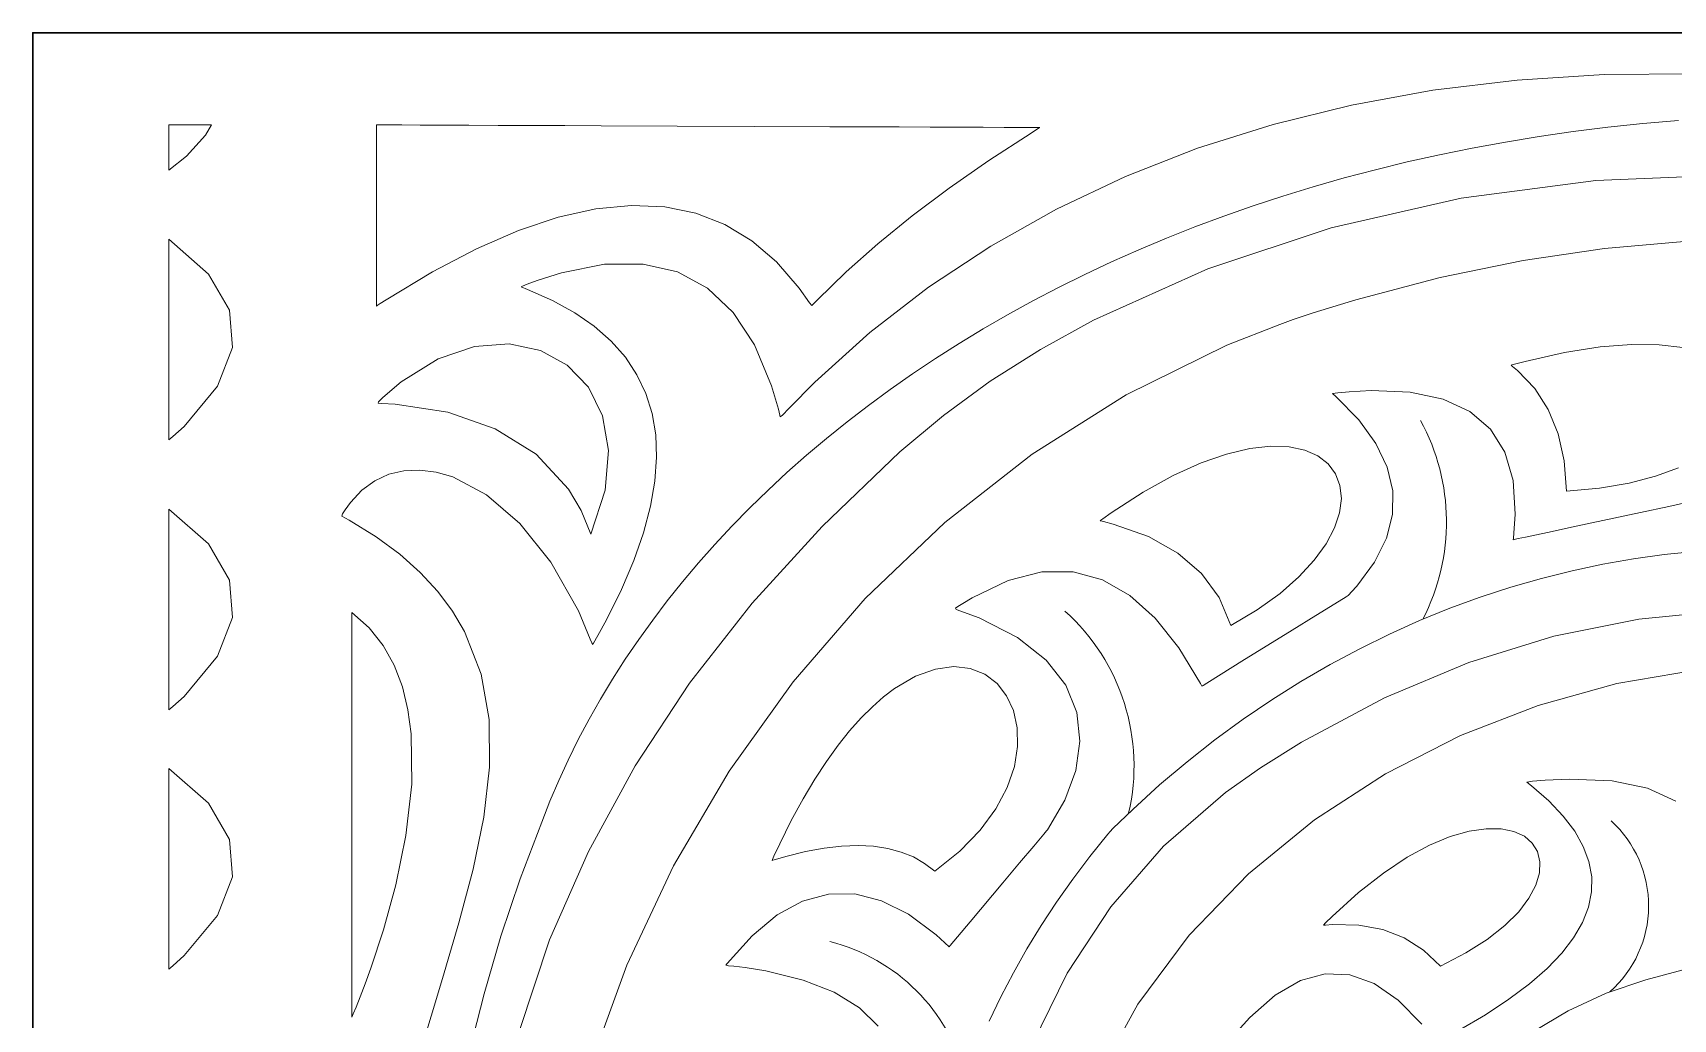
# Model space of a CAD drawing. Header units: inches. Extents: x 249 to 1192, y -18 to 440.
# Drawn here: x 621.909 to 622.416, y 266.343 to 266.648 of the extents above; entities that cross this region are included whole.
import ezdxf

# ---------------------------------------------------------------- set-up
doc = ezdxf.new("R2010")
doc.units = ezdxf.units.IN
doc.header["$MEASUREMENT"] = 0
doc.layers.add('KACA', color=141, linetype='Continuous', lineweight=30)
doc.layers.add('KOLOM', color=5, linetype='Continuous')

# ---------------------------------------------------------------- blocks, each defined once
blk = doc.blocks.new('GORGA')
blk.add_lwpolyline([(366.59218, 151.19092), (367.59218, 151.19092), (367.59218, 149.19092), (366.59218, 149.19092)], close=True)
blk.add_lwpolyline([(366.59218, 151.19092), (367.59218, 151.19092), (367.59218, 149.19092), (366.59218, 149.19092)], close=True)
at = {"lineweight": 9}
for points in [[(367.08384, 150.95326), (367.09259, 150.95723), (367.10358, 150.9595), (367.1168, 150.96007), (367.12425, 150.95972), (367.12818, 150.95939), (367.12996, 150.95912), (367.12849, 150.95795), (367.12314, 150.95329), (367.1187, 150.94861), (367.11515, 150.94393), (367.1125, 150.93924), (367.11076, 150.93455), (367.10991, 150.92984), (367.10996, 150.92513), (367.11091, 150.92041), (367.11276, 150.91568), (367.11551, 150.91094), (367.11916, 150.9062), (367.12371, 150.90145), (367.12915, 150.89669), (367.1355, 150.89192), (367.14274, 150.88714), (367.15089, 150.88236)], [(367.16242, 150.88418), (367.16978, 150.89168), (367.17722, 150.89678), (367.18474, 150.89949), (367.19235, 150.89979), (367.20004, 150.89769), (367.20781, 150.8932), (367.21567, 150.8863), (367.21963, 150.88196)], [(367.07966, 151.04579), (367.08607, 151.04441), (367.09479, 151.04254), (367.11467, 151.03828), (367.12361, 151.03637), (367.1304, 151.03491), (367.13264, 151.03443), (367.13392, 151.03416), (367.13416, 151.03411), (367.13411, 151.03462), (367.13394, 151.03614), (367.13356, 151.04197), (367.13422, 151.0524), (367.13678, 151.06117), (367.14124, 151.06829), (367.14761, 151.07376), (367.15589, 151.07758), (367.16606, 151.07975), (367.17814, 151.08027), (367.1849, 151.0799), (367.18845, 151.07957), (367.19008, 151.07932), (367.18907, 151.07841), (367.18198, 151.07114), (367.17668, 151.06386), (367.17317, 151.05656), (367.17146, 151.04924), (367.17153, 151.0419), (367.17341, 151.03454), (367.17707, 151.02717), (367.18253, 151.01978), (367.18417, 151.01793), (367.18504, 151.017), (367.18523, 151.01681), (367.18585, 151.01642), (367.18939, 151.01423), (367.19526, 151.01061), (367.20259, 151.00608), (367.21812, 150.99648), (367.22457, 150.99249), (367.22898, 150.98976), (367.23015, 150.98904), (367.23043, 150.98887), (367.23048, 150.98883), (367.23092, 150.98963), (367.23768, 151.0007), (367.24496, 151.00982), (367.2528, 151.01685), (367.26124, 151.02168), (367.2703, 151.02415), (367.28002, 151.02414), (367.29044, 151.02152), (367.3016, 151.01614), (367.3045, 151.01436), (367.30597, 151.01339), (367.30671, 151.01289), (367.30656, 151.01249), (367.29942, 151.0099), (367.28752, 151.00388), (367.27864, 150.99688), (367.27259, 150.98909), (367.26918, 150.98068), (367.26823, 150.97182), (367.26954, 150.9627), (367.27294, 150.9535), (367.27823, 150.94438), (367.27853, 150.94402), (367.27939, 150.943), (367.28246, 150.93934), (367.28688, 150.9341), (367.29203, 150.92797), (367.30223, 150.91584), (367.30609, 150.91125), (367.30834, 150.90857), (367.30869, 150.90816), (367.3127, 150.91185), (367.32122, 150.91821), (367.3296, 150.92243), (367.33787, 150.92453), (367.34601, 150.92449), (367.35402, 150.92232), (367.36192, 150.91803), (367.36968, 150.9116), (367.37733, 150.90304), (367.3778, 150.90244), (367.377, 150.90232), (367.37525, 150.90213), (367.37184, 150.90171), (367.36537, 150.90068), (367.35385, 150.89789), (367.34422, 150.89411), (367.33647, 150.88933), (367.33061, 150.88357)], [(367.07831, 151.17826), (367.10605, 151.178), (367.13296, 151.17629), (367.15903, 151.17313), (367.18421, 151.16855), (367.20848, 151.16257), (367.23181, 151.1552), (367.25416, 151.14646), (367.27551, 151.13637), (367.29581, 151.12495), (367.31505, 151.11221), (367.33319, 151.09817), (367.3502, 151.08285), (367.35827, 151.07472), (367.36024, 151.07264), (367.36093, 151.0721), (367.36105, 151.07258), (367.36153, 151.07449), (367.36366, 151.08175), (367.36893, 151.09435), (367.37553, 151.10441), (367.38348, 151.11194), (367.39277, 151.11693), (367.40339, 151.11938), (367.41536, 151.1193), (367.42866, 151.11668), (367.43582, 151.11442), (367.43952, 151.11306), (367.44114, 151.11231), (367.43909, 151.11153), (367.4314, 151.10813), (367.42453, 151.10433), (367.41848, 151.10013), (367.41326, 151.09554), (367.40885, 151.09055), (367.40528, 151.08515), (367.40252, 151.07937), (367.40058, 151.07318), (367.39947, 151.06659), (367.39918, 151.05961), (367.39971, 151.05223), (367.40107, 151.04444), (367.40325, 151.03627), (367.40625, 151.02769), (367.41007, 151.01871), (367.41471, 151.00934), (367.41734, 151.0045), (367.41874, 151.00205), (367.41906, 151.00167), (367.41928, 151.00224), (367.41971, 151.00338), (367.4234, 151.01205), (367.4319, 151.02714), (367.44151, 151.03915), (367.45178, 151.04797), (367.46225, 151.05351), (367.46742, 151.05501), (367.47247, 151.05566), (367.47735, 151.05544), (367.48199, 151.05433), (367.48634, 151.05233), (367.49034, 151.04942), (367.49393, 151.04559), (367.49556, 151.04332), (367.49633, 151.0421), (367.49653, 151.04143), (367.49428, 151.04017), (367.48595, 151.03499), (367.47864, 151.02958), (367.4723, 151.02393), (367.46689, 151.01806), (367.46235, 151.01198), (367.45864, 151.00568), (367.45348, 150.99246), (367.45104, 150.97846), (367.45089, 150.96373), (367.45266, 150.9483), (367.45594, 150.93222), (367.46033, 150.91555), (367.46544, 150.89831), (367.47622, 150.86235)], [(367.08384, 150.95326), (367.09259, 150.95723), (367.10358, 150.9595), (367.1168, 150.96007), (367.12425, 150.95972), (367.12818, 150.95939), (367.12996, 150.95912), (367.12849, 150.95795), (367.12314, 150.95329), (367.1187, 150.94861), (367.11515, 150.94393), (367.1125, 150.93924), (367.11076, 150.93455), (367.10991, 150.92984), (367.10996, 150.92513), (367.11091, 150.92041), (367.11276, 150.91568), (367.11551, 150.91094), (367.11916, 150.9062), (367.12371, 150.90145), (367.12915, 150.89669), (367.1355, 150.89192), (367.14274, 150.88714), (367.15089, 150.88236)], [(367.16242, 150.88418), (367.16978, 150.89168), (367.17722, 150.89678), (367.18474, 150.89949), (367.19235, 150.89979), (367.20004, 150.89769), (367.20781, 150.8932), (367.21567, 150.8863), (367.21963, 150.88196)], [(367.07966, 151.04579), (367.08607, 151.04441), (367.09479, 151.04254), (367.11467, 151.03828), (367.12361, 151.03637), (367.1304, 151.03491), (367.13264, 151.03443), (367.13392, 151.03416), (367.13416, 151.03411), (367.13411, 151.03462), (367.13394, 151.03614), (367.13356, 151.04197), (367.13422, 151.0524), (367.13678, 151.06117), (367.14124, 151.06829), (367.14761, 151.07376), (367.15589, 151.07758), (367.16606, 151.07975), (367.17814, 151.08027), (367.1849, 151.0799), (367.18845, 151.07957), (367.19008, 151.07932), (367.18907, 151.07841), (367.18198, 151.07114), (367.17668, 151.06386), (367.17317, 151.05656), (367.17146, 151.04924), (367.17153, 151.0419), (367.17341, 151.03454), (367.17707, 151.02717), (367.18253, 151.01978), (367.18417, 151.01793), (367.18504, 151.017), (367.18523, 151.01681), (367.18585, 151.01642), (367.18939, 151.01423), (367.19526, 151.01061), (367.20259, 151.00608), (367.21812, 150.99648), (367.22457, 150.99249), (367.22898, 150.98976), (367.23015, 150.98904), (367.23043, 150.98887), (367.23048, 150.98883), (367.23092, 150.98963), (367.23768, 151.0007), (367.24496, 151.00982), (367.2528, 151.01685), (367.26124, 151.02168), (367.2703, 151.02415), (367.28002, 151.02414), (367.29044, 151.02152), (367.3016, 151.01614), (367.3045, 151.01436), (367.30597, 151.01339), (367.30671, 151.01289), (367.30656, 151.01249), (367.29942, 151.0099), (367.28752, 151.00388), (367.27864, 150.99688), (367.27259, 150.98909), (367.26918, 150.98068), (367.26823, 150.97182), (367.26954, 150.9627), (367.27294, 150.9535), (367.27823, 150.94438), (367.27853, 150.94402), (367.27939, 150.943), (367.28246, 150.93934), (367.28688, 150.9341), (367.29203, 150.92797), (367.30223, 150.91584), (367.30609, 150.91125), (367.30834, 150.90857), (367.30869, 150.90816), (367.3127, 150.91185), (367.32122, 150.91821), (367.3296, 150.92243), (367.33787, 150.92453), (367.34601, 150.92449), (367.35402, 150.92232), (367.36192, 150.91803), (367.36968, 150.9116), (367.37733, 150.90304), (367.3778, 150.90244), (367.377, 150.90232), (367.37525, 150.90213), (367.37184, 150.90171), (367.36537, 150.90068), (367.35385, 150.89789), (367.34422, 150.89411), (367.33647, 150.88933), (367.33061, 150.88357)], [(367.07831, 151.17826), (367.10605, 151.178), (367.13296, 151.17629), (367.15903, 151.17313), (367.18421, 151.16855), (367.20848, 151.16257), (367.23181, 151.1552), (367.25416, 151.14646), (367.27551, 151.13637), (367.29581, 151.12495), (367.31505, 151.11221), (367.33319, 151.09817), (367.3502, 151.08285), (367.35827, 151.07472), (367.36024, 151.07264), (367.36093, 151.0721), (367.36105, 151.07258), (367.36153, 151.07449), (367.36366, 151.08175), (367.36893, 151.09435), (367.37553, 151.10441), (367.38348, 151.11194), (367.39277, 151.11693), (367.40339, 151.11938), (367.41536, 151.1193), (367.42866, 151.11668), (367.43582, 151.11442), (367.43952, 151.11306), (367.44114, 151.11231), (367.43909, 151.11153), (367.4314, 151.10813), (367.42453, 151.10433), (367.41848, 151.10013), (367.41326, 151.09554), (367.40885, 151.09055), (367.40528, 151.08515), (367.40252, 151.07937), (367.40058, 151.07318), (367.39947, 151.06659), (367.39918, 151.05961), (367.39971, 151.05223), (367.40107, 151.04444), (367.40325, 151.03627), (367.40625, 151.02769), (367.41007, 151.01871), (367.41471, 151.00934), (367.41734, 151.0045), (367.41874, 151.00205), (367.41906, 151.00167), (367.41928, 151.00224), (367.41971, 151.00338), (367.4234, 151.01205), (367.4319, 151.02714), (367.44151, 151.03915), (367.45178, 151.04797), (367.46225, 151.05351), (367.46742, 151.05501), (367.47247, 151.05566), (367.47735, 151.05544), (367.48199, 151.05433), (367.48634, 151.05233), (367.49034, 151.04942), (367.49393, 151.04559), (367.49556, 151.04332), (367.49633, 151.0421), (367.49653, 151.04143), (367.49428, 151.04017), (367.48595, 151.03499), (367.47864, 151.02958), (367.4723, 151.02393), (367.46689, 151.01806), (367.46235, 151.01198), (367.45864, 151.00568), (367.45348, 150.99246), (367.45104, 150.97846), (367.45089, 150.96373), (367.45266, 150.9483), (367.45594, 150.93222), (367.46033, 150.91555), (367.46544, 150.89831), (367.47622, 150.86235)], [(367.4347, 150.94673), (367.43219, 150.95317), (367.42947, 150.95958), (367.42654, 150.96595), (367.42341, 150.97227), (367.42008, 150.97856), (367.41654, 150.9848), (367.41281, 150.99099), (367.40887, 150.99713), (367.40474, 151.00321), (367.40041, 151.00923), (367.39589, 151.01519), (367.39117, 151.02108), (367.38626, 151.0269), (367.38116, 151.03265), (367.37587, 151.03833), (367.37039, 151.04392), (367.36473, 151.04944), (367.35889, 151.05487), (367.35286, 151.06021), (367.34664, 151.06545), (367.34025, 151.0706), (367.33368, 151.07566), (367.32693, 151.08061), (367.32001, 151.08546), (367.31291, 151.09019), (367.30564, 151.09482), (367.2982, 151.09933), (367.29059, 151.10372), (367.28281, 151.10799), (367.27486, 151.11214), (367.26675, 151.11616), (367.25847, 151.12004), (367.25003, 151.1238), (367.24143, 151.12741), (367.23266, 151.13088), (367.22374, 151.13421), (367.21467, 151.13739), (367.20544, 151.14042), (367.19605, 151.1433), (367.18651, 151.14601), (367.17682, 151.14857), (367.16698, 151.15096), (367.157, 151.15319), (367.14686, 151.15525), (367.13658, 151.15713), (367.12616, 151.15883), (367.1156, 151.16036), (367.10489, 151.1617), (367.09404, 151.16285), (367.08306, 151.16381)], [(367.2963, 150.88518), (367.29269, 150.89269), (367.28879, 150.90014), (367.28462, 150.9075), (367.28018, 150.91478), (367.27545, 150.92198), (367.27045, 150.92909), (367.26517, 150.9361), (367.25962, 150.94301), (367.2589, 150.94387), (367.25807, 150.94478), (367.25602, 150.94677), (367.25191, 150.95069), (367.24357, 150.95823), (367.23508, 150.96539), (367.22646, 150.97216), (367.21772, 150.97856), (367.20886, 150.98458), (367.19989, 150.99022), (367.19083, 150.99549), (367.18168, 151.00039), (367.17245, 151.00492), (367.16315, 151.00908), (367.1538, 151.01288), (367.14439, 151.01632), (367.13495, 151.0194), (367.12548, 151.02212), (367.11599, 151.02449), (367.10648, 151.0265), (367.09698, 151.02816), (367.08748, 151.02948), (367.078, 151.03045)], [(367.4347, 150.94673), (367.43219, 150.95317), (367.42947, 150.95958), (367.42654, 150.96595), (367.42341, 150.97227), (367.42008, 150.97856), (367.41654, 150.9848), (367.41281, 150.99099), (367.40887, 150.99713), (367.40474, 151.00321), (367.40041, 151.00923), (367.39589, 151.01519), (367.39117, 151.02108), (367.38626, 151.0269), (367.38116, 151.03265), (367.37587, 151.03833), (367.37039, 151.04392), (367.36473, 151.04944), (367.35889, 151.05487), (367.35286, 151.06021), (367.34664, 151.06545), (367.34025, 151.0706), (367.33368, 151.07566), (367.32693, 151.08061), (367.32001, 151.08546), (367.31291, 151.09019), (367.30564, 151.09482), (367.2982, 151.09933), (367.29059, 151.10372), (367.28281, 151.10799), (367.27486, 151.11214), (367.26675, 151.11616), (367.25847, 151.12004), (367.25003, 151.1238), (367.24143, 151.12741), (367.23266, 151.13088), (367.22374, 151.13421), (367.21467, 151.13739), (367.20544, 151.14042), (367.19605, 151.1433), (367.18651, 151.14601), (367.17682, 151.14857), (367.16698, 151.15096), (367.157, 151.15319), (367.14686, 151.15525), (367.13658, 151.15713), (367.12616, 151.15883), (367.1156, 151.16036), (367.10489, 151.1617), (367.09404, 151.16285), (367.08306, 151.16381)], [(367.2963, 150.88518), (367.29269, 150.89269), (367.28879, 150.90014), (367.28462, 150.9075), (367.28018, 150.91478), (367.27545, 150.92198), (367.27045, 150.92909), (367.26517, 150.9361), (367.25962, 150.94301), (367.2589, 150.94387), (367.25807, 150.94478), (367.25602, 150.94677), (367.25191, 150.95069), (367.24357, 150.95823), (367.23508, 150.96539), (367.22646, 150.97216), (367.21772, 150.97856), (367.20886, 150.98458), (367.19989, 150.99022), (367.19083, 150.99549), (367.18168, 151.00039), (367.17245, 151.00492), (367.16315, 151.00908), (367.1538, 151.01288), (367.14439, 151.01632), (367.13495, 151.0194), (367.12548, 151.02212), (367.11599, 151.02449), (367.10648, 151.0265), (367.09698, 151.02816), (367.08748, 151.02948), (367.078, 151.03045)], [(367.44176, 150.88194), (367.43228, 150.91027), (367.42031, 150.93769), (367.40586, 150.96419), (367.38897, 150.98977), (367.36967, 151.01443), (367.34799, 151.03818), (367.32391, 151.06128), (367.31048, 151.07254), (367.29596, 151.0831), (367.28044, 151.09294), (367.26399, 151.10204), (367.22863, 151.11792), (367.19053, 151.13054), (367.15032, 151.13972), (367.10864, 151.14527), (367.06613, 151.14699)], [(367.28288, 150.87814), (367.27213, 150.90004), (367.25865, 150.92052), (367.24238, 150.93925), (367.22323, 150.95593), (367.21235, 150.96354), (367.1997, 150.97148), (367.17399, 150.98521), (367.14791, 150.99612), (367.12163, 151.00422), (367.09535, 151.00954), (367.06924, 151.0121)], [(367.07085, 150.67167), (367.08901, 150.67582), (367.10612, 150.68171), (367.12195, 150.68931), (367.13627, 150.69858), (367.14884, 150.70951), (367.15943, 150.72205), (367.1678, 150.73618), (367.17354, 150.75165), (367.17679, 150.76687), (367.17827, 150.78159), (367.1781, 150.79574), (367.17636, 150.80927), (367.17314, 150.82212), (367.16855, 150.83425), (367.16266, 150.84558), (367.15557, 150.85606), (367.14739, 150.86564), (367.13819, 150.87426), (367.12807, 150.88186), (367.11713, 150.88838), (367.10545, 150.89378), (367.09314, 150.89798), (367.08161, 150.901)], [(367.07783, 150.99375), (367.10209, 150.9896), (367.12645, 150.98284), (367.15045, 150.97353), (367.17368, 150.96171), (367.19571, 150.94744), (367.2161, 150.93076), (367.23443, 150.91175), (367.25027, 150.89044), (367.26319, 150.86689)], [(367.08129, 151.12639), (367.10592, 151.12418), (367.13108, 151.12045), (367.15673, 151.11517), (367.18286, 151.1083), (367.19608, 151.10424), (367.20228, 151.1022), (367.20643, 151.10072), (367.22275, 151.09426), (367.25392, 151.07891), (367.28305, 151.06056), (367.31001, 151.03946), (367.3347, 151.0159), (367.35699, 150.99015), (367.37678, 150.96249), (367.39395, 150.93319), (367.40839, 150.90251), (367.41997, 150.87074)], [(367.44176, 150.88194), (367.43228, 150.91027), (367.42031, 150.93769), (367.40586, 150.96419), (367.38897, 150.98977), (367.36967, 151.01443), (367.34799, 151.03818), (367.32391, 151.06128), (367.31048, 151.07254), (367.29596, 151.0831), (367.28044, 151.09294), (367.26399, 151.10204), (367.22863, 151.11792), (367.19053, 151.13054), (367.15032, 151.13972), (367.10864, 151.14527), (367.06613, 151.14699)], [(367.28288, 150.87814), (367.27213, 150.90004), (367.25865, 150.92052), (367.24238, 150.93925), (367.22323, 150.95593), (367.21235, 150.96354), (367.1997, 150.97148), (367.17399, 150.98521), (367.14791, 150.99612), (367.12163, 151.00422), (367.09535, 151.00954), (367.06924, 151.0121)], [(367.07085, 150.67167), (367.08901, 150.67582), (367.10612, 150.68171), (367.12195, 150.68931), (367.13627, 150.69858), (367.14884, 150.70951), (367.15943, 150.72205), (367.1678, 150.73618), (367.17354, 150.75165), (367.17679, 150.76687), (367.17827, 150.78159), (367.1781, 150.79574), (367.17636, 150.80927), (367.17314, 150.82212), (367.16855, 150.83425), (367.16266, 150.84558), (367.15557, 150.85606), (367.14739, 150.86564), (367.13819, 150.87426), (367.12807, 150.88186), (367.11713, 150.88838), (367.10545, 150.89378), (367.09314, 150.89798), (367.08161, 150.901)], [(367.07783, 150.99375), (367.10209, 150.9896), (367.12645, 150.98284), (367.15045, 150.97353), (367.17368, 150.96171), (367.19571, 150.94744), (367.2161, 150.93076), (367.23443, 150.91175), (367.25027, 150.89044), (367.26319, 150.86689)], [(367.08129, 151.12639), (367.10592, 151.12418), (367.13108, 151.12045), (367.15673, 151.11517), (367.18286, 151.1083), (367.19608, 151.10424), (367.20228, 151.1022), (367.20643, 151.10072), (367.22275, 151.09426), (367.25392, 151.07891), (367.28305, 151.06056), (367.31001, 151.03946), (367.3347, 151.0159), (367.35699, 150.99015), (367.37678, 150.96249), (367.39395, 150.93319), (367.40839, 150.90251), (367.41997, 150.87074)], [(367.08173, 151.09356), (367.08905, 151.09441), (367.09758, 151.09449), (367.10733, 151.09372), (367.11831, 151.092), (367.13053, 151.08925), (367.13378, 151.08839), (367.13461, 151.08817), (367.13485, 151.08807), (367.13475, 151.08799), (367.13436, 151.08769), (367.13285, 151.08644), (367.12752, 151.08087), (367.12334, 151.07436), (367.12031, 151.0669), (367.11843, 151.05849), (367.11769, 151.04914), (367.11769, 151.04914), (367.10751, 151.05002), (367.09833, 151.05158), (367.09015, 151.05371), (367.083, 151.05634)], [(367.08173, 151.09356), (367.08905, 151.09441), (367.09758, 151.09449), (367.10733, 151.09372), (367.11831, 151.092), (367.13053, 151.08925), (367.13378, 151.08839), (367.13461, 151.08817), (367.13485, 151.08807), (367.13475, 151.08799), (367.13436, 151.08769), (367.13285, 151.08644), (367.12752, 151.08087), (367.12334, 151.07436), (367.12031, 151.0669), (367.11843, 151.05849), (367.11769, 151.04914), (367.11769, 151.04914), (367.10751, 151.05002), (367.09833, 151.05158), (367.09015, 151.05371), (367.083, 151.05634)], [(367.45706, 150.87583), (367.45256, 150.89366), (367.44734, 150.91145), (367.44138, 150.92915), (367.4347, 150.94673)], [(367.45706, 150.87583), (367.45256, 150.89366), (367.44734, 150.91145), (367.44138, 150.92915), (367.4347, 150.94673)]]:
    blk.add_lwpolyline(points, dxfattribs=at)
for points in [[(367.48584, 151.16245), (367.48584, 151.16147), (367.48584, 151.15877), (367.48584, 151.15465), (367.48584, 151.14945), (367.48584, 151.13705), (367.48584, 151.12413), (367.48584, 151.11829), (367.48584, 151.11327), (367.48584, 151.10941), (367.48584, 151.10703), (367.48584, 151.10649), (367.48584, 151.1064), (367.48565, 151.10652), (367.48473, 151.10713), (367.48289, 151.10832), (367.46857, 151.11698), (367.45491, 151.12413), (367.44192, 151.12976), (367.4296, 151.13386), (367.41795, 151.13645), (367.40697, 151.13751), (367.39666, 151.13705), (367.38701, 151.13508), (367.37804, 151.13158), (367.36973, 151.12656), (367.36209, 151.12002), (367.35512, 151.11196), (367.35189, 151.10736), (367.35116, 151.10651), (367.35063, 151.10706), (367.34957, 151.10816), (367.34059, 151.11694), (367.33078, 151.12565), (367.32016, 151.13431), (367.30871, 151.1429), (367.29644, 151.15144), (367.28335, 151.15992), (367.28165, 151.16097), (367.2808, 151.1615), (367.28064, 151.16161), (367.28096, 151.16161), (367.28293, 151.16162), (367.28655, 151.16163), (367.29166, 151.16165), (367.29813, 151.16168), (367.30579, 151.16171), (367.31452, 151.16175), (367.32415, 151.16178), (367.33455, 151.16183), (367.34556, 151.16187), (367.36885, 151.16197), (367.39284, 151.16207), (367.41636, 151.16216), (367.42758, 151.16221), (367.43824, 151.16225), (367.4482, 151.16229), (367.45731, 151.16233), (367.46541, 151.16236), (367.47237, 151.16239), (367.47804, 151.16241), (367.48228, 151.16243), (367.48492, 151.16244), (367.48584, 151.16245)], [(367.48584, 151.16245), (367.48584, 151.16147), (367.48584, 151.15877), (367.48584, 151.15465), (367.48584, 151.14945), (367.48584, 151.13705), (367.48584, 151.12413), (367.48584, 151.11829), (367.48584, 151.11327), (367.48584, 151.10941), (367.48584, 151.10703), (367.48584, 151.10649), (367.48584, 151.1064), (367.48565, 151.10652), (367.48473, 151.10713), (367.48289, 151.10832), (367.46857, 151.11698), (367.45491, 151.12413), (367.44192, 151.12976), (367.4296, 151.13386), (367.41795, 151.13645), (367.40697, 151.13751), (367.39666, 151.13705), (367.38701, 151.13508), (367.37804, 151.13158), (367.36973, 151.12656), (367.36209, 151.12002), (367.35512, 151.11196), (367.35189, 151.10736), (367.35116, 151.10651), (367.35063, 151.10706), (367.34957, 151.10816), (367.34059, 151.11694), (367.33078, 151.12565), (367.32016, 151.13431), (367.30871, 151.1429), (367.29644, 151.15144), (367.28335, 151.15992), (367.28165, 151.16097), (367.2808, 151.1615), (367.28064, 151.16161), (367.28096, 151.16161), (367.28293, 151.16162), (367.28655, 151.16163), (367.29166, 151.16165), (367.29813, 151.16168), (367.30579, 151.16171), (367.31452, 151.16175), (367.32415, 151.16178), (367.33455, 151.16183), (367.34556, 151.16187), (367.36885, 151.16197), (367.39284, 151.16207), (367.41636, 151.16216), (367.42758, 151.16221), (367.43824, 151.16225), (367.4482, 151.16229), (367.45731, 151.16233), (367.46541, 151.16236), (367.47237, 151.16239), (367.47804, 151.16241), (367.48228, 151.16243), (367.48492, 151.16244), (367.48584, 151.16245)], [(367.55009, 151.16245), (367.55009, 151.15637), (367.55009, 151.14838), (367.54467, 151.15279), (367.53877, 151.15926), (367.53686, 151.16245), (367.53994, 151.16245), (367.54438, 151.16245), (367.54836, 151.16245)], [(367.55009, 151.16245), (367.55009, 151.15637), (367.55009, 151.14838), (367.54467, 151.15279), (367.53877, 151.15926), (367.53686, 151.16245), (367.53994, 151.16245), (367.54438, 151.16245), (367.54836, 151.16245)], [(367.55009, 151.12706), (367.53787, 151.1163), (367.53129, 151.10513), (367.53036, 151.09355), (367.53505, 151.08156), (367.54539, 151.06916), (367.54885, 151.066), (367.55009, 151.06498), (367.55009, 151.06564), (367.55009, 151.07465), (367.55009, 151.10741), (367.55009, 151.12133), (367.55009, 151.12706)], [(367.55009, 151.12706), (367.53787, 151.1163), (367.53129, 151.10513), (367.53036, 151.09355), (367.53505, 151.08156), (367.54539, 151.06916), (367.54885, 151.066), (367.55009, 151.06498), (367.55009, 151.06564), (367.55009, 151.07465), (367.55009, 151.10741), (367.55009, 151.12133), (367.55009, 151.12706)], [(367.41952, 151.03577), (367.41511, 151.04939), (367.41404, 151.06168), (367.4159, 151.07239), (367.4203, 151.08128), (367.42685, 151.08812), (367.43516, 151.09265), (367.44484, 151.09465), (367.4555, 151.09386), (367.46675, 151.09004), (367.47818, 151.08297), (367.48385, 151.07813), (367.48525, 151.07678), (367.48536, 151.0763), (367.48429, 151.07627), (367.48004, 151.07602), (367.46379, 151.07352), (367.44911, 151.06844), (367.4365, 151.06058), (367.42647, 151.04975), (367.42258, 151.04317), (367.41952, 151.03577)], [(367.41952, 151.03577), (367.41511, 151.04939), (367.41404, 151.06168), (367.4159, 151.07239), (367.4203, 151.08128), (367.42685, 151.08812), (367.43516, 151.09265), (367.44484, 151.09465), (367.4555, 151.09386), (367.46675, 151.09004), (367.47818, 151.08297), (367.48385, 151.07813), (367.48525, 151.07678), (367.48536, 151.0763), (367.48429, 151.07627), (367.48004, 151.07602), (367.46379, 151.07352), (367.44911, 151.06844), (367.4365, 151.06058), (367.42647, 151.04975), (367.42258, 151.04317), (367.41952, 151.03577)], [(367.22153, 151.00754), (367.21335, 151.01243), (367.20633, 151.01747), (367.20047, 151.0226), (367.19572, 151.02774), (367.19207, 151.03281), (367.18947, 151.03774), (367.18791, 151.04245), (367.18735, 151.04686), (367.18777, 151.0509), (367.18914, 151.05449), (367.19143, 151.05755), (367.1946, 151.06001), (367.19864, 151.06179), (367.20351, 151.06282), (367.20919, 151.06301), (367.21564, 151.0623), (367.22285, 151.0606), (367.23077, 151.05784), (367.23938, 151.05394), (367.24866, 151.04882), (367.25857, 151.04242), (367.26114, 151.04061), (367.26179, 151.04014), (367.26194, 151.03997), (367.26175, 151.03993), (367.26098, 151.03974), (367.25796, 151.03895), (367.24703, 151.03506), (367.23792, 151.02997), (367.23064, 151.02369), (367.22517, 151.01621), (367.22153, 151.00754)], [(367.22153, 151.00754), (367.21335, 151.01243), (367.20633, 151.01747), (367.20047, 151.0226), (367.19572, 151.02774), (367.19207, 151.03281), (367.18947, 151.03774), (367.18791, 151.04245), (367.18735, 151.04686), (367.18777, 151.0509), (367.18914, 151.05449), (367.19143, 151.05755), (367.1946, 151.06001), (367.19864, 151.06179), (367.20351, 151.06282), (367.20919, 151.06301), (367.21564, 151.0623), (367.22285, 151.0606), (367.23077, 151.05784), (367.23938, 151.05394), (367.24866, 151.04882), (367.25857, 151.04242), (367.26114, 151.04061), (367.26179, 151.04014), (367.26194, 151.03997), (367.26175, 151.03993), (367.26098, 151.03974), (367.25796, 151.03895), (367.24703, 151.03506), (367.23792, 151.02997), (367.23064, 151.02369), (367.22517, 151.01621), (367.22153, 151.00754)], [(367.55009, 151.04354), (367.53787, 151.03278), (367.53129, 151.02161), (367.53036, 151.01003), (367.53505, 150.99804), (367.54539, 150.98564), (367.54885, 150.98248), (367.55009, 150.98146), (367.55009, 150.98212), (367.55009, 150.99112), (367.55009, 151.02388), (367.55009, 151.03781), (367.55009, 151.04354)], [(367.55009, 151.04354), (367.53787, 151.03278), (367.53129, 151.02161), (367.53036, 151.01003), (367.53505, 150.99804), (367.54539, 150.98564), (367.54885, 150.98248), (367.55009, 150.98146), (367.55009, 150.98212), (367.55009, 150.99112), (367.55009, 151.02388), (367.55009, 151.03781), (367.55009, 151.04354)], [(367.49351, 151.01158), (367.48812, 151.00686), (367.48376, 151.0014), (367.48035, 150.99528), (367.47783, 150.98863), (367.47611, 150.98152), (367.4751, 150.97405), (367.47495, 150.95847), (367.47675, 150.94264), (367.47987, 150.92737), (367.48369, 150.91342), (367.48757, 150.90159), (367.48935, 150.89671), (367.4909, 150.89266), (367.49216, 150.88953), (367.49305, 150.88741), (367.49348, 150.88641), (367.49351, 150.88643), (367.49351, 150.88775), (367.49351, 150.89051), (367.49351, 150.89456), (367.49351, 150.89974), (367.49351, 150.90591), (367.49351, 150.92056), (367.49351, 150.93728), (367.49351, 150.97195), (367.49351, 150.98743), (367.49351, 150.99417), (367.49351, 151.00002), (367.49351, 151.00485), (367.49351, 151.00849), (367.49351, 151.01078), (367.49351, 151.01158)], [(367.49351, 151.01158), (367.48812, 151.00686), (367.48376, 151.0014), (367.48035, 150.99528), (367.47783, 150.98863), (367.47611, 150.98152), (367.4751, 150.97405), (367.47495, 150.95847), (367.47675, 150.94264), (367.47987, 150.92737), (367.48369, 150.91342), (367.48757, 150.90159), (367.48935, 150.89671), (367.4909, 150.89266), (367.49216, 150.88953), (367.49305, 150.88741), (367.49348, 150.88641), (367.49351, 150.88643), (367.49351, 150.88775), (367.49351, 150.89051), (367.49351, 150.89456), (367.49351, 150.89974), (367.49351, 150.90591), (367.49351, 150.92056), (367.49351, 150.93728), (367.49351, 150.97195), (367.49351, 150.98743), (367.49351, 150.99417), (367.49351, 151.00002), (367.49351, 151.00485), (367.49351, 151.00849), (367.49351, 151.01078), (367.49351, 151.01158)], [(367.31316, 150.93157), (367.30534, 150.93778), (367.29905, 150.94425), (367.2942, 150.95086), (367.29071, 150.95747), (367.28851, 150.96394), (367.28751, 150.97015), (367.28763, 150.97595), (367.28878, 150.98122), (367.2909, 150.98582), (367.29388, 150.98962), (367.29766, 150.99248), (367.30215, 150.99427), (367.30728, 150.99485), (367.31294, 150.9941), (367.31908, 150.99187), (367.3256, 150.98803), (367.32898, 150.98547), (367.33243, 150.98245), (367.33593, 150.97897), (367.33947, 150.975), (367.34305, 150.97053), (367.34666, 150.96554), (367.35028, 150.96001), (367.3539, 150.95393), (367.35752, 150.94728), (367.36112, 150.94005), (367.36292, 150.93621), (367.36336, 150.93522), (367.36349, 150.9349), (367.36344, 150.93491), (367.36324, 150.93497), (367.36244, 150.93522), (367.35926, 150.93613), (367.35317, 150.93762), (367.3474, 150.93868), (367.34197, 150.93931), (367.33686, 150.9395), (367.33209, 150.93926), (367.32764, 150.93859), (367.32353, 150.93748), (367.31974, 150.93595), (367.31629, 150.93398), (367.31316, 150.93157)], [(367.31316, 150.93157), (367.30534, 150.93778), (367.29905, 150.94425), (367.2942, 150.95086), (367.29071, 150.95747), (367.28851, 150.96394), (367.28751, 150.97015), (367.28763, 150.97595), (367.28878, 150.98122), (367.2909, 150.98582), (367.29388, 150.98962), (367.29766, 150.99248), (367.30215, 150.99427), (367.30728, 150.99485), (367.31294, 150.9941), (367.31908, 150.99187), (367.3256, 150.98803), (367.32898, 150.98547), (367.33243, 150.98245), (367.33593, 150.97897), (367.33947, 150.975), (367.34305, 150.97053), (367.34666, 150.96554), (367.35028, 150.96001), (367.3539, 150.95393), (367.35752, 150.94728), (367.36112, 150.94005), (367.36292, 150.93621), (367.36336, 150.93522), (367.36349, 150.9349), (367.36344, 150.93491), (367.36324, 150.93497), (367.36244, 150.93522), (367.35926, 150.93613), (367.35317, 150.93762), (367.3474, 150.93868), (367.34197, 150.93931), (367.33686, 150.9395), (367.33209, 150.93926), (367.32764, 150.93859), (367.32353, 150.93748), (367.31974, 150.93595), (367.31629, 150.93398), (367.31316, 150.93157)], [(367.55009, 150.96334), (367.53787, 150.95257), (367.53129, 150.9414), (367.53036, 150.92982), (367.53505, 150.91783), (367.54539, 150.90544), (367.54885, 150.90227), (367.55009, 150.90126), (367.55009, 150.90191), (367.55009, 150.91092), (367.55009, 150.94368), (367.55009, 150.9576), (367.55009, 150.96334)], [(367.55009, 150.96334), (367.53787, 150.95257), (367.53129, 150.9414), (367.53036, 150.92982), (367.53505, 150.91783), (367.54539, 150.90544), (367.54885, 150.90227), (367.55009, 150.90126), (367.55009, 150.90191), (367.55009, 150.91092), (367.55009, 150.94368), (367.55009, 150.9576), (367.55009, 150.96334)], [(367.15664, 150.90218), (367.1488, 150.90626), (367.14219, 150.91047), (367.13677, 150.91475), (367.13249, 150.91902), (367.12932, 150.92321), (367.12719, 150.92723), (367.12607, 150.93102), (367.12592, 150.9345), (367.12667, 150.9376), (367.12829, 150.94024), (367.13074, 150.94234), (367.13395, 150.94384), (367.1379, 150.94465), (367.14253, 150.94471), (367.1478, 150.94393), (367.15365, 150.94224), (367.16005, 150.93957), (367.16695, 150.93585), (367.1743, 150.93099), (367.18206, 150.92493), (367.19017, 150.91758), (367.19225, 150.91553), (367.1929, 150.91484), (367.19277, 150.91485), (367.19222, 150.9149), (367.19008, 150.91504), (367.18197, 150.91486), (367.17456, 150.91348), (367.16788, 150.91091), (367.1619, 150.90714), (367.15664, 150.90218)], [(367.15664, 150.90218), (367.1488, 150.90626), (367.14219, 150.91047), (367.13677, 150.91475), (367.13249, 150.91902), (367.12932, 150.92321), (367.12719, 150.92723), (367.12607, 150.93102), (367.12592, 150.9345), (367.12667, 150.9376), (367.12829, 150.94024), (367.13074, 150.94234), (367.13395, 150.94384), (367.1379, 150.94465), (367.14253, 150.94471), (367.1478, 150.94393), (367.15365, 150.94224), (367.16005, 150.93957), (367.16695, 150.93585), (367.1743, 150.93099), (367.18206, 150.92493), (367.19017, 150.91758), (367.19225, 150.91553), (367.1929, 150.91484), (367.19277, 150.91485), (367.19222, 150.9149), (367.19008, 150.91504), (367.18197, 150.91486), (367.17456, 150.91348), (367.16788, 150.91091), (367.1619, 150.90714), (367.15664, 150.90218)]]:
    blk.add_lwpolyline(points, close=True, dxfattribs=at)
for points in [[(367.16284, 151.07099, 0.24949), (367.16217, 151.0095)], [(367.16284, 151.07099, 0.24949), (367.16217, 151.0095)], [(367.27291, 151.01203, 0.273524), (367.25316, 150.94951)], [(367.27291, 151.01203, 0.273524), (367.25316, 150.94951)], [(367.10387, 150.94714, 0.445054), (367.10427, 150.89424)], [(367.10387, 150.94714, 0.445054), (367.10427, 150.89424)], [(367.34565, 150.90981, 0.275428), (367.30354, 150.86773)], [(367.34565, 150.90981, 0.275428), (367.30354, 150.86773)]]:
    blk.add_lwpolyline(points, format="xyb", dxfattribs=at)
blk = doc.blocks.new('tampak depan')
at = {"layer": 'KOLOM'}
blk.add_lwpolyline([(708.59869, 341.47691), (707.59869, 341.47691), (707.59869, 339.47691), (708.59869, 339.47691)], close=True, dxfattribs=at)
at = {"layer": 'KACA', "xscale": -1}
blk.add_blockref('GORGA', (1075.19087, 190.286), dxfattribs=at)

msp = doc.modelspace()

# ---------------------------------------------------------------- block references
at = {"layer": 'KOLOM'}
msp.add_blockref('tampak depan', (-85.68993, -74.82902), dxfattribs=at)

doc.saveas('drawing.dxf')
